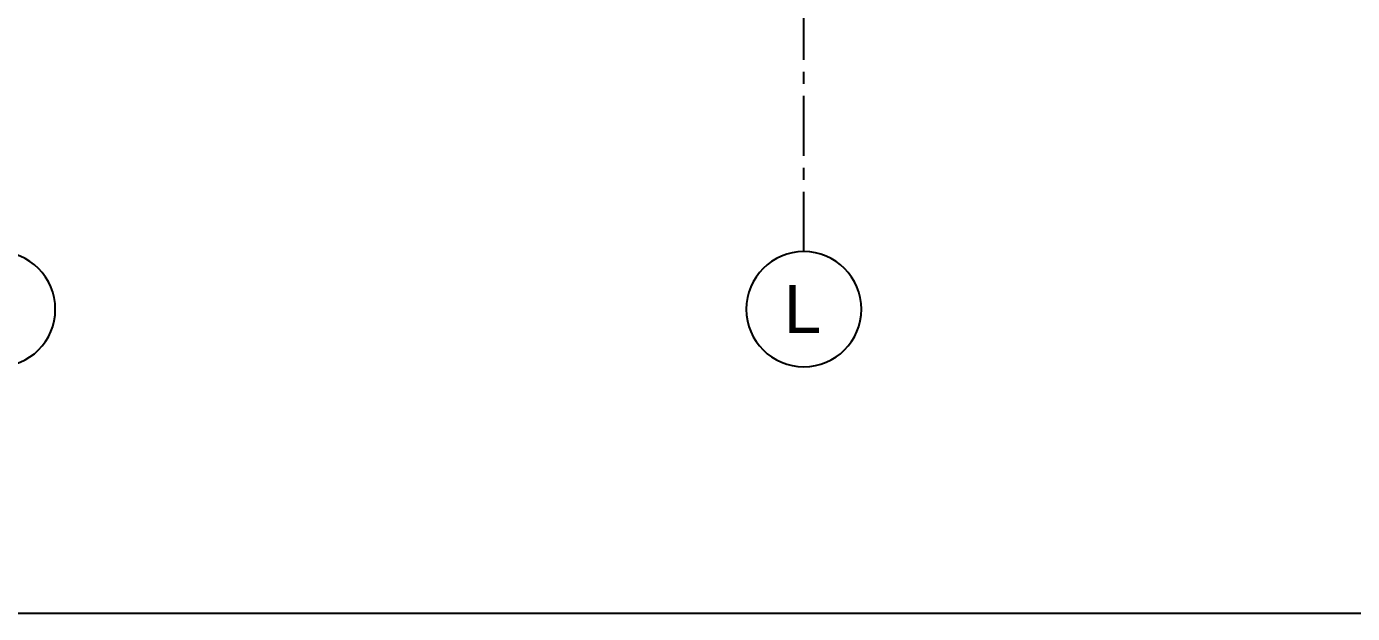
# Model space of a CAD drawing. Header units: millimetres. Extents: x -379292 to 1221486, y 92049 to 447512.
# Drawn here: x -166355 to -152538, y 92049 to 98165 of the extents above; entities that cross this region are included whole.
import ezdxf
from ezdxf.enums import TextEntityAlignment as Align

# ---------------------------------------------------------------- set-up
doc = ezdxf.new("R2010")
doc.units = ezdxf.units.MM
doc.linetypes.add('CENTER', pattern=[2, 1.25, -0.25, 0.25, -0.25])
for name, color, linetype in [('05_AXIS', 211, 'CENTER'), ('05_AXIS NAME', 7, 'Continuous'), ('05_HATCH SOLID-2', 253, 'Continuous')]:
    doc.layers.add(name, color=color, linetype=linetype)
doc.styles.add('YAZI-5', font='arial.ttf', dxfattribs={"height": 5})

# ---------------------------------------------------------------- blocks, each defined once
blk = doc.blocks.new('AWAKS ADI')
at = {"layer": '05_AXIS NAME', "color": 2}
blk.add_circle((0, 0), 6, dxfattribs=at)
at = {"layer": '05_AXIS NAME', "style": 'YAZI-5'}
blk.add_attdef('AKSADI', text='', height=5, dxfattribs=at).set_placement((0, 0), align=Align.MIDDLE_CENTER)
blk = doc.blocks.new('202_Aks')
at = {"layer": '05_AXIS', "ltscale": 500}
blk.add_line((83100, -182300), (83100, -177300), dxfattribs=at)
at = {"layer": '05_AXIS NAME'}
ref = blk.add_blockref('AWAKS ADI', (74700, -182900), dxfattribs=dict(at, xscale=-100, yscale=100, zscale=100))
ref.add_attrib('AKSADI', 'K', dxfattribs={"height": 500, "style": 'YAZI-5'}).set_placement((74686, -182898), align=Align.MIDDLE_CENTER)
ref = blk.add_blockref('AWAKS ADI', (83100, -182900), dxfattribs=dict(at, xscale=-100, yscale=100, zscale=100))
ref.add_attrib('AKSADI', 'L', dxfattribs={"height": 500, "style": 'YAZI-5'}).set_placement((83086, -182898), align=Align.MIDDLE_CENTER)
blk = doc.blocks.new('OtoParkBodrumKatMimari')
at = {"layer": '05_HATCH SOLID-2', "color": 251, "ltscale": 25}
blk.add_lwpolyline([(150500, -8770), (-8600, -8770), (-8600, 187430)], dxfattribs=at)
at = {"layer": '05_AXIS'}
blk.add_blockref('202_Aks', (5000, 177300), dxfattribs=at)

msp = doc.modelspace()

# ---------------------------------------------------------------- block references
at = {"color": 8}
msp.add_blockref('OtoParkBodrumKatMimari', (-246354.8, 100818.8), dxfattribs=at)

doc.saveas('drawing.dxf')
